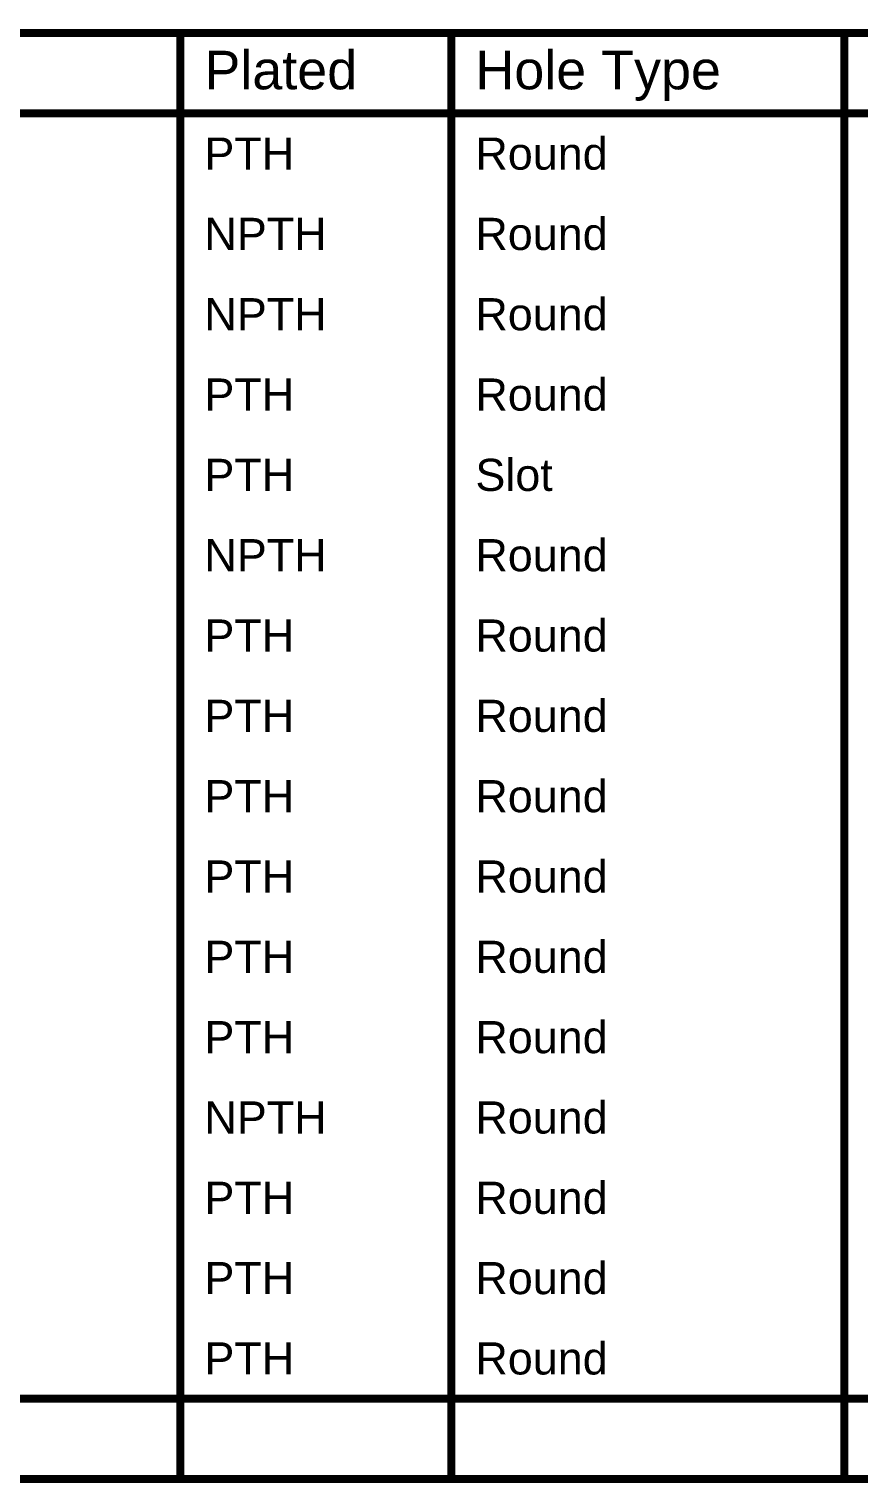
# Model space of a CAD drawing. Header units: inches. Extents: x 0 to 212, y 0 to 208.
# Drawn here: x 1.88 to 3.429, y 5.047 to 7.762 of the extents above; entities that cross this region are included whole.
import ezdxf

# ---------------------------------------------------------------- set-up
doc = ezdxf.new("R2010")
doc.units = ezdxf.units.IN
doc.header["$MEASUREMENT"] = 0
doc.layers.add('Drill Drawing', color=1, linetype='Continuous')
doc.styles.add('Arial', font='', dxfattribs={"height": 0.2})
doc.styles.get('Arial').set_extended_font_data('Arial')

msp = doc.modelspace()

# ---------------------------------------------------------------- linework, layer by layer
at = {"layer": 'Drill Drawing'}
for points in [[(-0.1281, 7.755, 0.015, 0.015, 0), (10.9928, 7.755, 0.015, 0.015, 0)], [(2.1623, 5.055, 0.015, 0.015, 0), (2.1623, 7.755, 0.015, 0.015, 0)], [(2.6682, 5.055, 0.015, 0.015, 0), (2.6682, 7.755, 0.015, 0.015, 0)], [(3.402, 5.055, 0.015, 0.015, 0), (3.402, 7.755, 0.015, 0.015, 0)], [(-0.1281, 7.605, 0.015, 0.015, 0), (10.9928, 7.605, 0.015, 0.015, 0)], [(-0.1281, 5.205, 0.015, 0.015, 0), (10.9928, 5.205, 0.015, 0.015, 0)], [(-0.1281, 5.055, 0.015, 0.015, 0), (10.9928, 5.055, 0.015, 0.015, 0)]]:
    msp.add_lwpolyline(points, format="xyseb", dxfattribs=at)
for points in [[(2.1586, 7.755, 0.0075, 0.0075, 1), (2.1661, 7.755, 0.0075, 0.0075, 1)], [(2.6644, 7.755, 0.0075, 0.0075, 1), (2.6719, 7.755, 0.0075, 0.0075, 1)], [(3.3982, 7.755, 0.0075, 0.0075, 1), (3.4057, 7.755, 0.0075, 0.0075, 1)], [(2.1586, 5.055, 0.0075, 0.0075, 1), (2.1661, 5.055, 0.0075, 0.0075, 1)], [(2.6644, 5.055, 0.0075, 0.0075, 1), (2.6719, 5.055, 0.0075, 0.0075, 1)], [(3.3982, 5.055, 0.0075, 0.0075, 1), (3.4057, 5.055, 0.0075, 0.0075, 1)]]:
    msp.add_lwpolyline(points, format="xyseb", close=True, dxfattribs=at)

# ---------------------------------------------------------------- texts
at = {"layer": 'Drill Drawing', "style": 'Arial'}
for s, height, p in [('Plated', 0.072, (2.2073, 7.65)), ('Hole Type', 0.072, (2.7132, 7.65)), ('PTH', 0.06, (2.2073, 7.5)), ('Round', 0.06, (2.7132, 7.5)), ('Round', 0.06, (2.7132, 7.35)), ('NPTH', 0.06, (2.2073, 7.35)), ('NPTH', 0.06, (2.2073, 7.2)), ('Round', 0.06, (2.7132, 7.2)), ('PTH', 0.06, (2.2073, 7.05)), ('Round', 0.06, (2.7132, 7.05)), ('PTH', 0.06, (2.2073, 6.9)), ('Slot', 0.06, (2.7132, 6.9)), ('NPTH', 0.06, (2.2073, 6.75)), ('Round', 0.06, (2.7132, 6.75)), ('PTH', 0.06, (2.2073, 6.6)), ('Round', 0.06, (2.7132, 6.6)), ('PTH', 0.06, (2.2073, 6.45)), ('Round', 0.06, (2.7132, 6.45)), ('PTH', 0.06, (2.2073, 6.3)), ('Round', 0.06, (2.7132, 6.3)), ('PTH', 0.06, (2.2073, 6.15)), ('Round', 0.06, (2.7132, 6.15)), ('PTH', 0.06, (2.2073, 6)), ('Round', 0.06, (2.7132, 6)), ('PTH', 0.06, (2.2073, 5.85)), ('Round', 0.06, (2.7132, 5.85)), ('NPTH', 0.06, (2.2073, 5.7)), ('Round', 0.06, (2.7132, 5.7)), ('PTH', 0.06, (2.2073, 5.55)), ('Round', 0.06, (2.7132, 5.55)), ('PTH', 0.06, (2.2073, 5.4)), ('Round', 0.06, (2.7132, 5.4)), ('PTH', 0.06, (2.2073, 5.25)), ('Round', 0.06, (2.7132, 5.25))]:
    msp.add_text(s, height=height, dxfattribs=at).set_placement(p)

doc.saveas('drawing.dxf')
